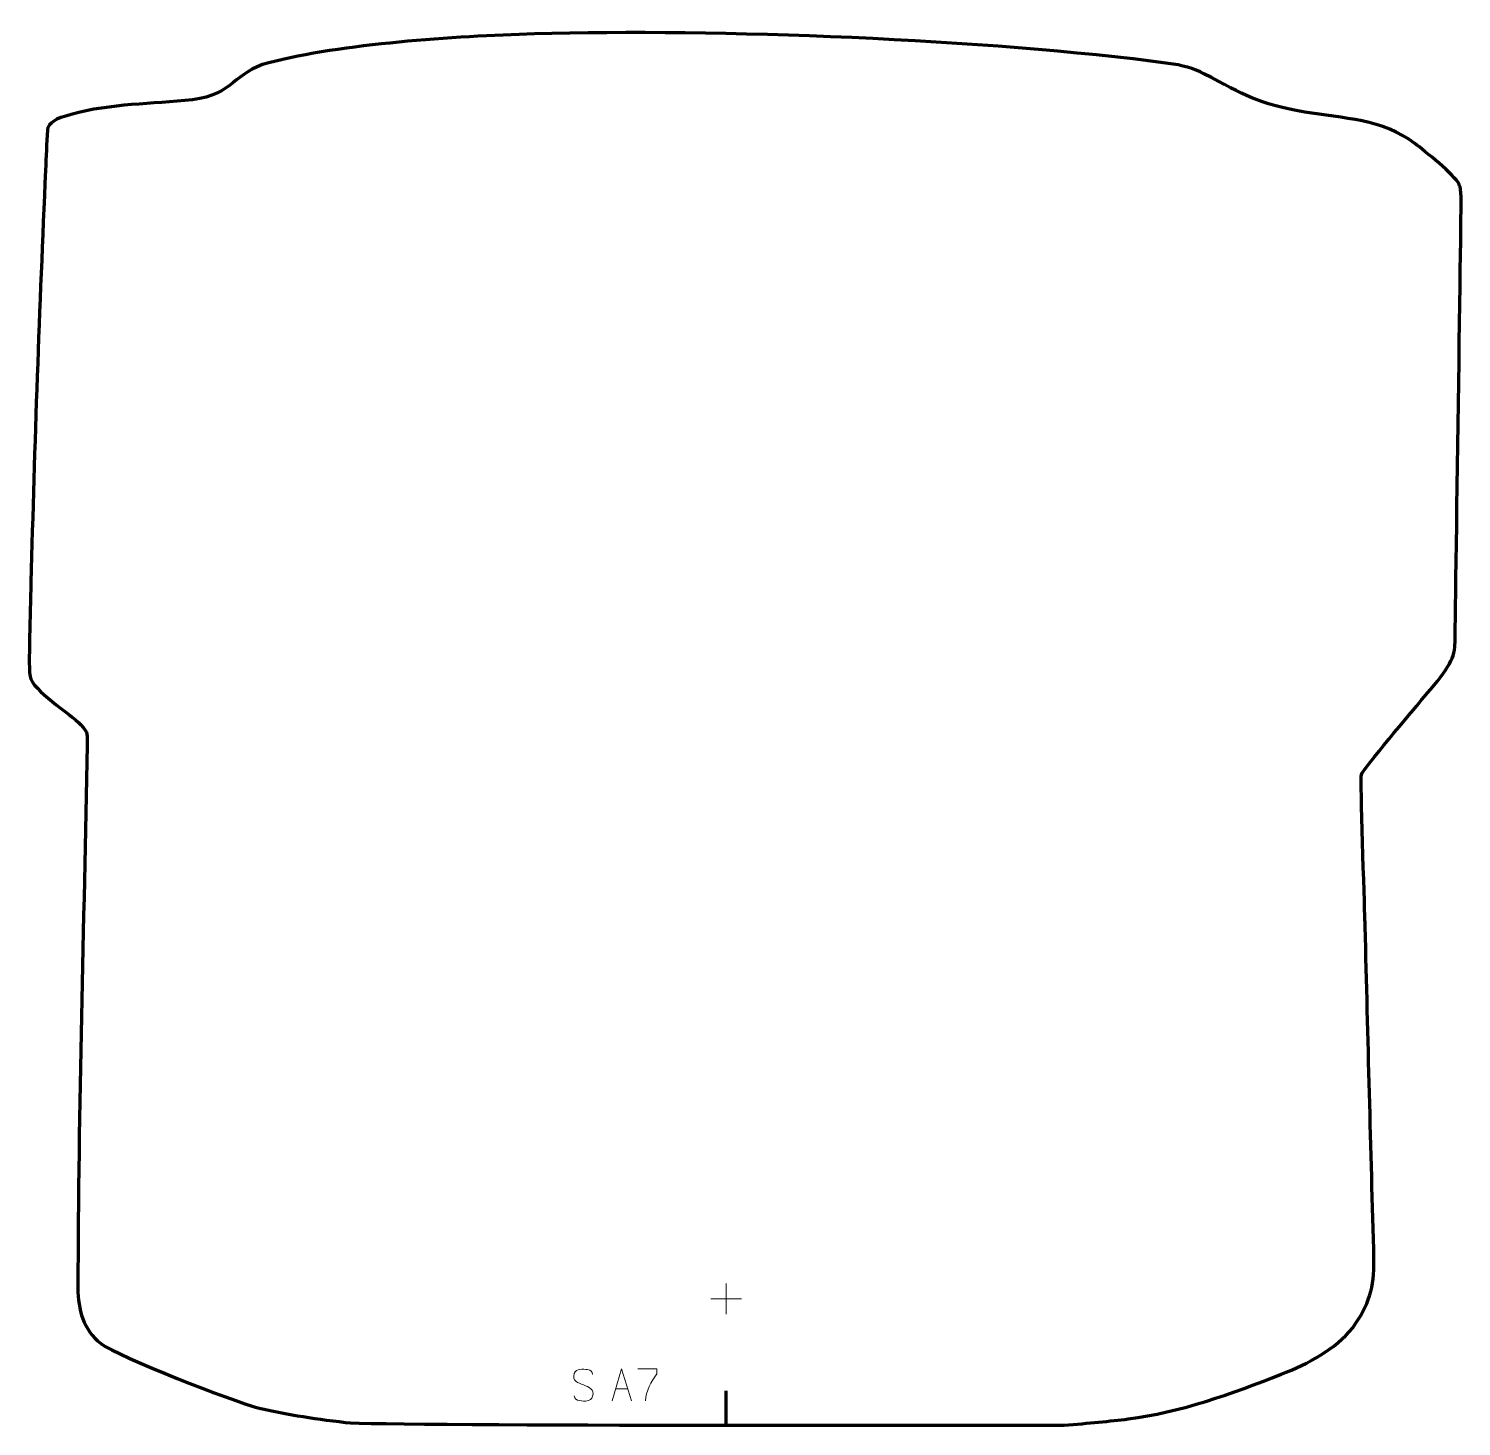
# Model space of a CAD drawing. Header units: millimetres. Extents: x 1466 to 2587, y -172 to 920.
import ezdxf

# ---------------------------------------------------------------- set-up
doc = ezdxf.new("R2010")
doc.units = ezdxf.units.MM
doc.header["$MEASUREMENT"] = 0
doc.layers.add('layer 2', color=7, linetype='Continuous')
doc.layers.add('layer 3', color=7, linetype='Continuous')

msp = doc.modelspace()

# ---------------------------------------------------------------- linework, layer by layer
at = {"layer": 'layer 2', "color": 250, "lineweight": 158}
msp.add_open_spline([(2011.6017, -171.5653), (2011.6017, -171.5653), (2011.6646, -144.7456), (2011.6646, -144.7456)], degree=3, dxfattribs=at)
at = {"layer": 'layer 3', "color": 242, "lineweight": 158}
msp.add_open_spline([(2581.7016, 437.0593), (2581.011, 430.0015), (2578.9352, 426.3607), (2574.286, 418.9783), (2574.286, 418.9783), (2569.9983, 412.1699), (2561.0579, 402.1817), (2555.6353, 395.5755), (2555.6353, 395.5755), (2549.1982, 387.7708), (2509.8951, 341.5789), (2508.5809, 337.2252), (2508.5809, 337.2252), (2507.5599, 333.843), (2510.9471, 236.837), (2511.3198, 223.4833), (2511.3198, 223.4833), (2511.3687, 221.7025), (2511.4182, 219.9217), (2511.4645, 218.1408), (2511.4645, 218.1408), (2513.6787, 131.3755), (2515.9951, 44.6104), (2518.3518, -42.1513), (2518.3518, -42.1513), (2518.686, -63.7813), (2514.5098, -77.699), (2501.7197, -95.3411), (2501.7197, -95.3411), (2487.9387, -112.5017), (2467.3318, -123.2482), (2445.7677, -131.7422), (2445.7677, -131.7422), (2407.9388, -146.6431), (2366.363, -161.5902), (2326.1537, -166.661), (2326.1537, -166.661), (2312.0276, -168.3636), (2295.1224, -169.98), (2276.0072, -171.474), (2276.0072, -171.474), (2276.0072, -171.474), (1740.7095, -172.4205), (1713.9103, -169.309), (1713.9103, -169.309), (1687.111, -166.1975), (1663.8622, -162.4038), (1645.4649, -157.8459), (1645.4649, -157.8459), (1625.9229, -153.0042), (1537.331, -118.3337), (1522.5239, -107.6406), (1522.5239, -107.6406), (1508.909, -96.8229), (1504.68, -81.1573), (1504.7002, -64.4564), (1504.7002, -64.4564), (1504.8919, 77.0616), (1509.4612, 218.7858), (1511.8326, 360.316), (1511.8326, 360.316), (1511.97, 368.5195), (1513.2424, 369.2745), (1506.9218, 376.1886), (1506.9218, 376.1886), (1498.2158, 385.2638), (1469.0267, 403.002), (1467.2933, 414.0228), (1467.2933, 414.0228), (1466.1669, 421.1841), (1466.8464, 437.2995), (1466.9543, 445.243), (1466.9543, 445.243), (1467.1332, 459.3875), (1467.6188, 473.5287), (1467.9738, 487.6697), (1467.9738, 487.6697), (1470.6196, 594.8636), (1474.6147, 702.7097), (1479.3585, 809.8444), (1479.3585, 809.8444), (1479.8205, 820.2783), (1480.2613, 830.7568), (1480.883, 841.1817), (1480.883, 841.1817), (1481.2319, 846.9636), (1487.3555, 850.0958), (1499.3517, 853.4031), (1499.3517, 853.4031), (1531.2446, 862.1959), (1562.1126, 861.2651), (1594.3145, 864.8723), (1594.3145, 864.8723), (1626.7416, 868.9764), (1626.4395, 886.6258), (1653.9951, 893.8281), (1653.9951, 893.8281), (1710.6685, 908.641), (1799.0665, 914.5159), (1861.8274, 916.3407), (1861.8274, 916.3407), (2004.6884, 920.4945), (2215.3724, 912.2159), (2357.4662, 893.3711), (2357.4662, 893.3711), (2367.8428, 891.995), (2377.7699, 889.3107), (2385.4213, 885.2817), (2385.4213, 885.2817), (2417.886, 868.1871), (2426.5378, 861.9523), (2464.2355, 855.1968), (2464.2355, 855.1968), (2493.7199, 850.368), (2525.7703, 849.7699), (2550.3231, 830.7715), (2550.3231, 830.7715), (2558.0274, 824.7865), (2581.508, 806.2823), (2584.985, 798.5499), (2584.985, 798.5499), (2586.027, 796.2326), (2586.4538, 792.4709), (2586.5789, 788.3009), (2586.5789, 788.3009), (2586.704, 784.1309), (2581.7016, 437.0593), (2581.7016, 437.0593)], degree=3, knots=[0, 0, 0, 0, 0.03030303, 0.03030303, 0.03030303, 0.03030303, 0.060606061, 0.060606061, 0.060606061, 0.060606061, 0.090909091, 0.090909091, 0.090909091, 0.090909091, 0.121212121, 0.121212121, 0.121212121, 0.121212121, 0.151515152, 0.151515152, 0.151515152, 0.151515152, 0.181818182, 0.181818182, 0.181818182, 0.181818182, 0.212121212, 0.212121212, 0.212121212, 0.212121212, 0.242424242, 0.242424242, 0.242424242, 0.242424242, 0.272727273, 0.272727273, 0.272727273, 0.272727273, 0.303030303, 0.303030303, 0.303030303, 0.303030303, 0.333333333, 0.333333333, 0.333333333, 0.333333333, 0.363636364, 0.363636364, 0.363636364, 0.363636364, 0.393939394, 0.393939394, 0.393939394, 0.393939394, 0.424242424, 0.424242424, 0.424242424, 0.424242424, 0.454545455, 0.454545455, 0.454545455, 0.454545455, 0.484848485, 0.484848485, 0.484848485, 0.484848485, 0.515151515, 0.515151515, 0.515151515, 0.515151515, 0.545454545, 0.545454545, 0.545454545, 0.545454545, 0.575757576, 0.575757576, 0.575757576, 0.575757576, 0.606060606, 0.606060606, 0.606060606, 0.606060606, 0.636363636, 0.636363636, 0.636363636, 0.636363636, 0.666666667, 0.666666667, 0.666666667, 0.666666667, 0.696969697, 0.696969697, 0.696969697, 0.696969697, 0.727272727, 0.727272727, 0.727272727, 0.727272727, 0.757575758, 0.757575758, 0.757575758, 0.757575758, 0.787878788, 0.787878788, 0.787878788, 0.787878788, 0.818181818, 0.818181818, 0.818181818, 0.818181818, 0.848484848, 0.848484848, 0.848484848, 0.848484848, 0.878787879, 0.878787879, 0.878787879, 0.878787879, 0.909090909, 0.909090909, 0.909090909, 0.909090909, 0.939393939, 0.939393939, 0.939393939, 0.939393939, 1, 1, 1, 1], dxfattribs=at)
at = {"layer": 'layer 3', "color": 250, "lineweight": 9}
for points in [[(2011.7974, -60.6569), (2011.7974, -60.6569), (2011.7974, -84.6348), (2011.7974, -84.6348)], [(1999.8085, -72.6459), (1999.8085, -72.6459), (2023.7864, -72.6459), (2023.7864, -72.6459)], [(1925.321, -143.2195), (1925.321, -143.2195), (1934.8167, -143.2195), (1934.8167, -143.2195)]]:
    msp.add_open_spline(points, degree=3, dxfattribs=at)
for points, knots in [([(1900.0689, -139.9922), (1895.8206, -138.5218), (1890.9125, -136.726), (1892.9176, -131.2057), (1892.9176, -131.2057), (1894.4211, -127.0658), (1899.6347, -127.4543), (1903.2383, -128.0554), (1903.2383, -128.0554), (1906.0989, -128.5326), (1906.9636, -129.7458), (1907.2742, -131.8299)], [0, 0, 0, 0, 0.25, 0.25, 0.25, 0.25, 0.5, 0.5, 0.5, 0.5, 1, 1, 1, 1]), ([(1922.5984, -152.4689), (1922.5984, -152.4689), (1929.9694, -127.5154), (1929.9694, -127.5154), (1929.9694, -127.5154), (1929.9694, -127.5154), (1937.5393, -152.4689), (1937.5393, -152.4689)], [0, 0, 0, 0, 0.333333333, 0.333333333, 0.333333333, 0.333333333, 1, 1, 1, 1]), ([(1942.6608, -127.5129), (1942.6608, -127.5129), (1957.4769, -127.5129), (1957.4769, -127.5129), (1957.4769, -127.5129), (1957.4766, -128.7625), (1957.4766, -130.0121), (1957.4769, -131.2619), (1957.4769, -131.2619), (1953.4825, -137.259), (1948.5673, -145.0926), (1948.5673, -152.4714)], [0, 0, 0, 0, 0.25, 0.25, 0.25, 0.25, 0.5, 0.5, 0.5, 0.5, 1, 1, 1, 1]), ([(1900.0689, -139.9923), (1904.0875, -141.639), (1909.117, -143.5273), (1907.283, -148.8876), (1907.283, -148.8876), (1905.8232, -153.154), (1900.9124, -152.8973), (1897.1863, -152.3426), (1897.1863, -152.3426), (1894.4363, -151.9328), (1893.2154, -150.7193), (1892.8374, -148.6071)], [0, 0, 0, 0, 0.25, 0.25, 0.25, 0.25, 0.5, 0.5, 0.5, 0.5, 1, 1, 1, 1])]:
    msp.add_open_spline(points, degree=3, knots=knots, dxfattribs=at)

doc.saveas('drawing.dxf')
